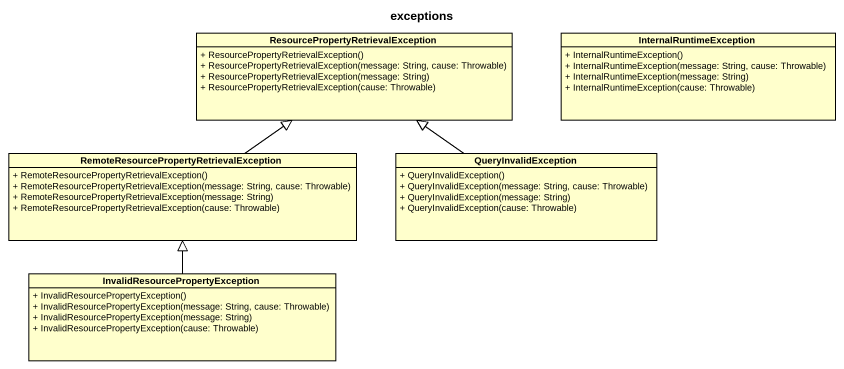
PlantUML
@startuml
title exceptions
hide circle
hide empty members
skinparam classAttributeIconSize 0
class "ResourcePropertyRetrievalException" as ResourcePropertyRetrievalExc {
  + ResourcePropertyRetrievalException()
  + ResourcePropertyRetrievalException(message: String, cause: Throwable)
  + ResourcePropertyRetrievalException(message: String)
  + ResourcePropertyRetrievalException(cause: Throwable)
}
class InternalRuntimeException {
  + InternalRuntimeException()
  + InternalRuntimeException(message: String, cause: Throwable)
  + InternalRuntimeException(message: String)
  + InternalRuntimeException(cause: Throwable)
}
class "RemoteResourcePropertyRetrievalException" as RemoteResourcePropertyRetrie {
  + RemoteResourcePropertyRetrievalException()
  + RemoteResourcePropertyRetrievalException(message: String, cause: Throwable)
  + RemoteResourcePropertyRetrievalException(message: String)
  + RemoteResourcePropertyRetrievalException(cause: Throwable)
}
class QueryInvalidException {
  + QueryInvalidException()
  + QueryInvalidException(message: String, cause: Throwable)
  + QueryInvalidException(message: String)
  + QueryInvalidException(cause: Throwable)
}
class "InvalidResourcePropertyException" as InvalidResourcePropertyExcep {
  + InvalidResourcePropertyException()
  + InvalidResourcePropertyException(message: String, cause: Throwable)
  + InvalidResourcePropertyException(message: String)
  + InvalidResourcePropertyException(cause: Throwable)
}
RemoteResourcePropertyRetrie -up-|> ResourcePropertyRetrievalExc
QueryInvalidException -up-|> ResourcePropertyRetrievalExc
InvalidResourcePropertyExcep -up-|> RemoteResourcePropertyRetrie
@enduml
